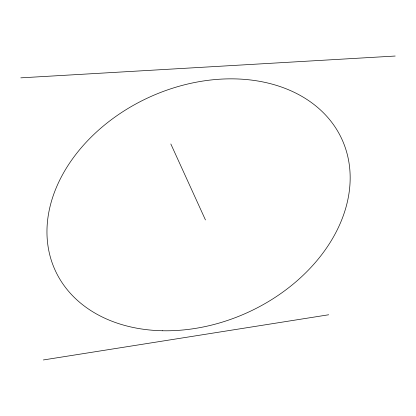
<?xml version="1.0" encoding="UTF-8"?>
<svg xmlns="http://www.w3.org/2000/svg" width="416" height="416" viewBox="0 0 416 416"><rect width="100%" height="100%" fill="white"/><g stroke="black" fill="none" stroke-linecap="round" stroke-linejoin="round"><path stroke-width="0.62" d="M43.352 359.96L328.687 314.772M20.8 77.849L395.2 56.04M170.83 143.972L205.452 219.939M162.464 330.756A157.638 118.342 -24.5 0 0 344.131 144.524A157.638 118.342 -24.5 0 0 89.092 139.183A157.638 118.342 -24.5 0 0 162.464 330.756"/></g></svg>
